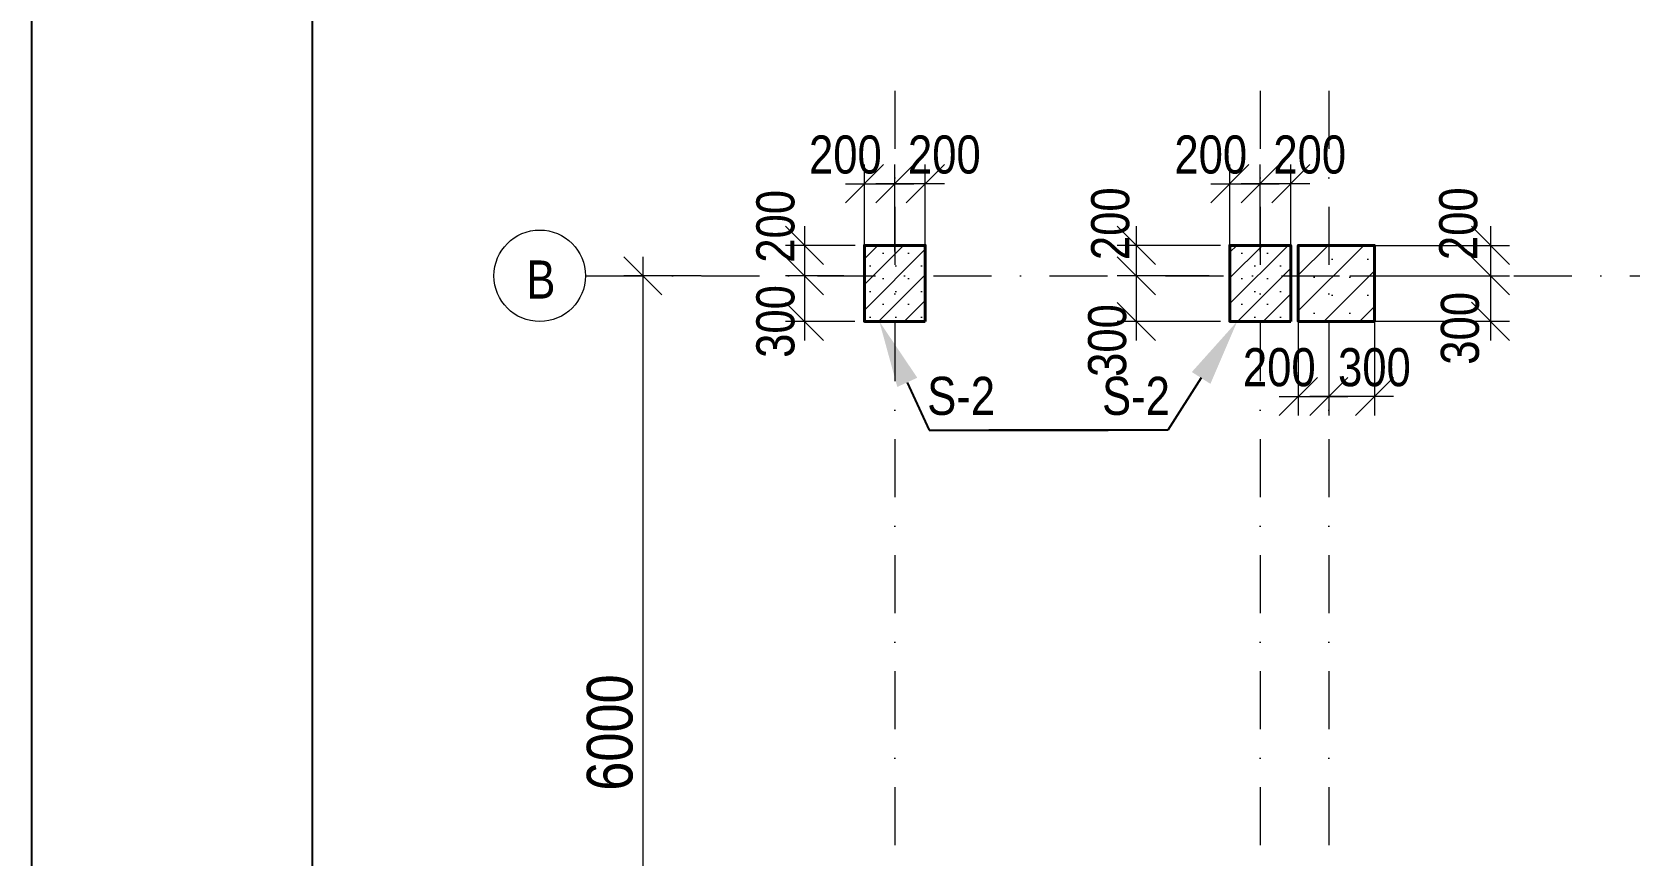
# Model space of a CAD drawing. Header units: millimetres. Extents: x -149347 to 251215, y -2929184 to -2541447.
# Drawn here: x -22970 to -12480, y -2564612 to -2559205 of the extents above; entities that cross this region are included whole.
import ezdxf
from ezdxf import colors
from ezdxf.entities.mleader import LeaderData, LeaderLine
from ezdxf.math import Vec2, Vec3

# ---------------------------------------------------------------- set-up
doc = ezdxf.new("R2010")
doc.units = ezdxf.units.MM
doc.linetypes.add('DASHDOTX2', pattern=[50.8, 25.4, -12.7, 0, -12.7])
doc.layers.add('Калонлар', color=2, linetype='Continuous', lineweight=40)
doc.styles.add('style1', font='A3TI(LA).TTF', dxfattribs={"height": 400})
doc.styles.add('style6', font='ARIALN.TTF', dxfattribs={"height": 300})
doc.dimstyles.new('DIM_100', dxfattribs={"dimscale": 100, "dimtxt": 250, "dimasz": 2.5, "dimexe": 1.25, "dimexo": 0.625, "dimtad": 1, "dimdec": 0, "dimtxsty": 'style1', "dimblk": 'OBLIQUE', "dimcen": 2.5, "dimdle": 1.25, "dimclrd": 251, "dimclre": 251, "dimaunit": 1, "dimadec": 3, "dimazin": 0, "dimtfac": 1, "dimtdec": 0, "dimtmove": 1, "dimatfit": 3, "dimfxl": 1.25, "dimlwd": 5, "dimlwe": 5, "dimarcsym": 0})
pattern_1 = [(45, (-579600.02, -4062.64), (-84.189901, 84.189901), []), (45, (-579515.83, -4062.64), (-84.189901, 84.189901), [0, -119.0625])]

# ---------------------------------------------------------------- blocks, each defined once
blk = doc.blocks.new('mekteb')
at = {"color": 0, "lineweight": 25}
blk.add_line((99643, -1849866), (99643, -1821466), dxfattribs=at)
at = {"color": 0, "lineweight": 25, "ltscale": 15}
blk.add_line((101643, -1849366), (101643, -1821966), dxfattribs=at)
blk = doc.blocks.new('_Oblique')
at = {"color": 0, "linetype": 'ByBlock', "lineweight": -2}
blk.add_line((-0.5, -0.5), (0.5, 0.5), dxfattribs=at)
blk = doc.blocks.new('*D244')
at = {"color": 251, "linetype": 'ByBlock', "lineweight": 5, "ltscale": 50, "transparency": 16777216}
blk.add_line((-13389, -2560482), (-13389, -2560932), dxfattribs=at)
at = {"color": 251, "lineweight": 5, "ltscale": 50, "transparency": 16777216}
for p, q in [((-14389, -2560607), (-13264, -2560607)), ((-14314, -2560807), (-13264, -2560807))]:
    blk.add_line(p, q, dxfattribs=at)
at = {"layer": 'Defpoints', "color": 0, "lineweight": 15, "ltscale": 50, "transparency": 16777216}
for p in [(-14452, -2560607), (-14377, -2560807), (-13389, -2560807)]:
    blk.add_point(p, dxfattribs=at)
at = {"color": 251, "lineweight": 5, "ltscale": 50, "transparency": 16777216, "xscale": 250, "yscale": 250, "zscale": 250}
for p, rotation in [((-13389, -2560607), 90), ((-13389, -2560807), 270)]:
    blk.add_blockref('_Oblique', p, dxfattribs=dict(at, rotation=rotation))
at = {"color": 0, "lineweight": 15, "ltscale": 50, "transparency": 16777216, "insert": (-13600, -2560465), "char_height": 300, "attachment_point": 5, "rotation": 90, "style": 'style6'}
blk.add_mtext('{\\H0.83333x;200}', dxfattribs=at)
blk = doc.blocks.new('*D245')
at = {"color": 251, "linetype": 'ByBlock', "lineweight": 5, "ltscale": 50, "transparency": 16777216}
blk.add_line((-13389, -2560682), (-13389, -2561231), dxfattribs=at)
at = {"color": 251, "lineweight": 5, "ltscale": 50, "transparency": 16777216}
for p, q in [((-14312, -2560807), (-13264, -2560807)), ((-14339, -2561106), (-13264, -2561106))]:
    blk.add_line(p, q, dxfattribs=at)
at = {"layer": 'Defpoints', "color": 0, "lineweight": 15, "ltscale": 50, "transparency": 16777216}
for p in [(-14374, -2560807), (-14402, -2561106), (-13389, -2561106)]:
    blk.add_point(p, dxfattribs=at)
at = {"color": 251, "lineweight": 5, "ltscale": 50, "transparency": 16777216, "xscale": 250, "yscale": 250, "zscale": 250}
for p, rotation in [((-13389, -2560807), 90), ((-13389, -2561106), 270)]:
    blk.add_blockref('_Oblique', p, dxfattribs=dict(at, rotation=rotation))
at = {"color": 0, "lineweight": 15, "ltscale": 50, "transparency": 16777216, "insert": (-13589, -2561152), "char_height": 300, "attachment_point": 5, "rotation": 90, "style": 'style6'}
blk.add_mtext('{\\H0.83333x;300}', dxfattribs=at)
blk = doc.blocks.new('*D246')
at = {"color": 251, "lineweight": 5, "ltscale": 50, "transparency": 16777216}
for p, q in [((-14652, -2561017), (-14652, -2561725)), ((-14452, -2561154), (-14452, -2561725))]:
    blk.add_line(p, q, dxfattribs=at)
at = {"color": 251, "linetype": 'ByBlock', "lineweight": 5, "ltscale": 50, "transparency": 16777216}
blk.add_line((-14777, -2561600), (-14327, -2561600), dxfattribs=at)
at = {"layer": 'Defpoints', "color": 0, "lineweight": 15, "ltscale": 50, "transparency": 16777216}
for p in [(-14652, -2560955), (-14452, -2561091), (-14452, -2561600)]:
    blk.add_point(p, dxfattribs=at)
at = {"color": 251, "lineweight": 5, "ltscale": 50, "transparency": 16777216, "xscale": 250, "yscale": 250, "zscale": 250, "rotation": 180}
blk.add_blockref('_Oblique', (-14652, -2561600), dxfattribs=at)
at = {"color": 251, "lineweight": 5, "ltscale": 50, "transparency": 16777216, "xscale": 250, "yscale": 250, "zscale": 250}
blk.add_blockref('_Oblique', (-14452, -2561600), dxfattribs=at)
at = {"color": 0, "lineweight": 15, "ltscale": 50, "transparency": 16777216, "insert": (-14777, -2561409), "char_height": 300, "attachment_point": 5, "style": 'style6'}
blk.add_mtext('{\\H0.83333x;200}', dxfattribs=at)
blk = doc.blocks.new('*D247')
at = {"color": 251, "lineweight": 5, "ltscale": 50, "transparency": 16777216}
for p, q in [((-14152, -2561017), (-14152, -2561725)), ((-14452, -2561154), (-14452, -2561725))]:
    blk.add_line(p, q, dxfattribs=at)
at = {"color": 251, "linetype": 'ByBlock', "lineweight": 5, "ltscale": 50, "transparency": 16777216}
blk.add_line((-14027, -2561600), (-14577, -2561600), dxfattribs=at)
at = {"layer": 'Defpoints', "color": 0, "lineweight": 15, "ltscale": 50, "transparency": 16777216}
for p in [(-14152, -2560955), (-14452, -2561091), (-14452, -2561600)]:
    blk.add_point(p, dxfattribs=at)
at = {"color": 251, "lineweight": 5, "ltscale": 50, "transparency": 16777216, "xscale": 250, "yscale": 250, "zscale": 250, "rotation": 180}
blk.add_blockref('_Oblique', (-14452, -2561600), dxfattribs=at)
at = {"color": 251, "lineweight": 5, "ltscale": 50, "transparency": 16777216, "xscale": 250, "yscale": 250, "zscale": 250}
blk.add_blockref('_Oblique', (-14152, -2561600), dxfattribs=at)
at = {"color": 0, "lineweight": 15, "ltscale": 50, "transparency": 16777216, "insert": (-14152, -2561409), "char_height": 300, "attachment_point": 5, "style": 'style6'}
blk.add_mtext('{\\H0.83333x;300}', dxfattribs=at)
blk = doc.blocks.new('*D252')
at = {"color": 251, "linetype": 'ByBlock', "lineweight": 5, "ltscale": 50, "transparency": 16777216}
blk.add_line((-15716, -2560482), (-15716, -2560932), dxfattribs=at)
at = {"color": 251, "lineweight": 5, "ltscale": 50, "transparency": 16777216}
for p, q in [((-15163, -2560607), (-15841, -2560607)), ((-15238, -2560807), (-15841, -2560807))]:
    blk.add_line(p, q, dxfattribs=at)
at = {"layer": 'Defpoints', "color": 0, "lineweight": 15, "ltscale": 50, "transparency": 16777216}
for p in [(-15100, -2560607), (-15716, -2560807), (-15175, -2560807)]:
    blk.add_point(p, dxfattribs=at)
at = {"color": 251, "lineweight": 5, "ltscale": 50, "transparency": 16777216, "xscale": 250, "yscale": 250, "zscale": 250}
for p, rotation in [((-15716, -2560607), 90), ((-15716, -2560807), 270)]:
    blk.add_blockref('_Oblique', p, dxfattribs=dict(at, rotation=rotation))
at = {"color": 0, "lineweight": 15, "ltscale": 50, "transparency": 16777216, "insert": (-15886, -2560465), "char_height": 300, "attachment_point": 5, "rotation": 90, "style": 'style6'}
blk.add_mtext('{\\H0.83333x;200}', dxfattribs=at)
blk = doc.blocks.new('*D253')
at = {"color": 251, "linetype": 'ByBlock', "lineweight": 5, "ltscale": 50, "transparency": 16777216}
blk.add_line((-15716, -2560682), (-15716, -2561232), dxfattribs=at)
at = {"color": 251, "lineweight": 5, "ltscale": 50, "transparency": 16777216}
for p, q in [((-15241, -2560807), (-15841, -2560807)), ((-15164, -2561107), (-15841, -2561107))]:
    blk.add_line(p, q, dxfattribs=at)
at = {"layer": 'Defpoints', "color": 0, "lineweight": 15, "ltscale": 50, "transparency": 16777216}
for p in [(-15178, -2560807), (-15716, -2561107), (-15102, -2561107)]:
    blk.add_point(p, dxfattribs=at)
at = {"color": 251, "lineweight": 5, "ltscale": 50, "transparency": 16777216, "xscale": 250, "yscale": 250, "zscale": 250}
for p, rotation in [((-15716, -2560807), 90), ((-15716, -2561107), 270)]:
    blk.add_blockref('_Oblique', p, dxfattribs=dict(at, rotation=rotation))
at = {"color": 0, "lineweight": 15, "ltscale": 50, "transparency": 16777216, "insert": (-15906, -2561232), "char_height": 300, "attachment_point": 5, "rotation": 90, "style": 'style6'}
blk.add_mtext('{\\H0.83333x;300}', dxfattribs=at)
blk = doc.blocks.new('*D254')
at = {"color": 251, "lineweight": 5, "ltscale": 50, "transparency": 16777216}
for p, q in [((-15102, -2560784), (-15102, -2560077)), ((-14902, -2560648), (-14902, -2560077))]:
    blk.add_line(p, q, dxfattribs=at)
at = {"color": 251, "linetype": 'ByBlock', "lineweight": 5, "ltscale": 50, "transparency": 16777216}
blk.add_line((-15227, -2560202), (-14777, -2560202), dxfattribs=at)
at = {"layer": 'Defpoints', "color": 0, "lineweight": 15, "ltscale": 50, "transparency": 16777216}
for p in [(-14902, -2560202), (-14902, -2560710), (-15102, -2560847)]:
    blk.add_point(p, dxfattribs=at)
at = {"color": 251, "lineweight": 5, "ltscale": 50, "transparency": 16777216, "xscale": 250, "yscale": 250, "zscale": 250, "rotation": 180}
blk.add_blockref('_Oblique', (-15102, -2560202), dxfattribs=at)
at = {"color": 251, "lineweight": 5, "ltscale": 50, "transparency": 16777216, "xscale": 250, "yscale": 250, "zscale": 250}
blk.add_blockref('_Oblique', (-14902, -2560202), dxfattribs=at)
at = {"color": 0, "lineweight": 15, "ltscale": 50, "transparency": 16777216, "insert": (-15227, -2560012), "char_height": 300, "attachment_point": 5, "style": 'style6'}
blk.add_mtext('{\\H0.83333x;200}', dxfattribs=at)
blk = doc.blocks.new('*D257')
at = {"color": 251, "lineweight": 5, "ltscale": 50, "transparency": 16777216}
for p, q in [((-14902, -2560648), (-14902, -2560077)), ((-14702, -2560784), (-14702, -2560077))]:
    blk.add_line(p, q, dxfattribs=at)
at = {"color": 251, "linetype": 'ByBlock', "lineweight": 5, "ltscale": 50, "transparency": 16777216}
blk.add_line((-14577, -2560202), (-15027, -2560202), dxfattribs=at)
at = {"layer": 'Defpoints', "color": 0, "lineweight": 15, "ltscale": 50, "transparency": 16777216}
for p in [(-14902, -2560202), (-14902, -2560710), (-14702, -2560847)]:
    blk.add_point(p, dxfattribs=at)
at = {"color": 251, "lineweight": 5, "ltscale": 50, "transparency": 16777216, "xscale": 250, "yscale": 250, "zscale": 250, "rotation": 180}
blk.add_blockref('_Oblique', (-14902, -2560202), dxfattribs=at)
at = {"color": 251, "lineweight": 5, "ltscale": 50, "transparency": 16777216, "xscale": 250, "yscale": 250, "zscale": 250}
blk.add_blockref('_Oblique', (-14702, -2560202), dxfattribs=at)
at = {"color": 0, "lineweight": 15, "ltscale": 50, "transparency": 16777216, "insert": (-14577, -2560012), "char_height": 300, "attachment_point": 5, "style": 'style6'}
blk.add_mtext('{\\H0.83333x;200}', dxfattribs=at)
blk = doc.blocks.new('*D261')
at = {"color": 251, "linetype": 'ByBlock', "lineweight": 5, "ltscale": 50, "transparency": 16777216}
blk.add_line((-17895, -2560482), (-17895, -2560932), dxfattribs=at)
at = {"color": 251, "lineweight": 5, "ltscale": 50, "transparency": 16777216}
for p, q in [((-17563, -2560607), (-18020, -2560607)), ((-17638, -2560807), (-18020, -2560807))]:
    blk.add_line(p, q, dxfattribs=at)
at = {"layer": 'Defpoints', "color": 0, "lineweight": 15, "ltscale": 50, "transparency": 16777216}
for p in [(-17500, -2560607), (-17895, -2560807), (-17575, -2560807)]:
    blk.add_point(p, dxfattribs=at)
at = {"color": 251, "lineweight": 5, "ltscale": 50, "transparency": 16777216, "xscale": 250, "yscale": 250, "zscale": 250}
for p, rotation in [((-17895, -2560607), 90), ((-17895, -2560807), 270)]:
    blk.add_blockref('_Oblique', p, dxfattribs=dict(at, rotation=rotation))
at = {"color": 0, "lineweight": 15, "ltscale": 50, "transparency": 16777216, "insert": (-18085, -2560482), "char_height": 300, "attachment_point": 5, "rotation": 90, "style": 'style6'}
blk.add_mtext('{\\H0.83333x;200}', dxfattribs=at)
blk = doc.blocks.new('*D262')
at = {"color": 251, "linetype": 'ByBlock', "lineweight": 5, "ltscale": 50, "transparency": 16777216}
blk.add_line((-17895, -2560682), (-17895, -2561232), dxfattribs=at)
at = {"color": 251, "lineweight": 5, "ltscale": 50, "transparency": 16777216}
for p, q in [((-17641, -2560807), (-18020, -2560807)), ((-17564, -2561107), (-18020, -2561107))]:
    blk.add_line(p, q, dxfattribs=at)
at = {"layer": 'Defpoints', "color": 0, "lineweight": 15, "ltscale": 50, "transparency": 16777216}
for p in [(-17578, -2560807), (-17895, -2561107), (-17502, -2561107)]:
    blk.add_point(p, dxfattribs=at)
at = {"color": 251, "lineweight": 5, "ltscale": 50, "transparency": 16777216, "xscale": 250, "yscale": 250, "zscale": 250}
for p, rotation in [((-17895, -2560807), 90), ((-17895, -2561107), 270)]:
    blk.add_blockref('_Oblique', p, dxfattribs=dict(at, rotation=rotation))
at = {"color": 0, "lineweight": 15, "ltscale": 50, "transparency": 16777216, "insert": (-18085, -2561107), "char_height": 300, "attachment_point": 5, "rotation": 90, "style": 'style6'}
blk.add_mtext('{\\H0.83333x;300}', dxfattribs=at)
blk = doc.blocks.new('*D263')
at = {"color": 251, "lineweight": 5, "ltscale": 50, "transparency": 16777216}
for p, q in [((-17502, -2560784), (-17502, -2560077)), ((-17302, -2560648), (-17302, -2560077))]:
    blk.add_line(p, q, dxfattribs=at)
at = {"color": 251, "linetype": 'ByBlock', "lineweight": 5, "ltscale": 50, "transparency": 16777216}
blk.add_line((-17627, -2560202), (-17177, -2560202), dxfattribs=at)
at = {"layer": 'Defpoints', "color": 0, "lineweight": 15, "ltscale": 50, "transparency": 16777216}
for p in [(-17302, -2560202), (-17302, -2560710), (-17502, -2560847)]:
    blk.add_point(p, dxfattribs=at)
at = {"color": 251, "lineweight": 5, "ltscale": 50, "transparency": 16777216, "xscale": 250, "yscale": 250, "zscale": 250, "rotation": 180}
blk.add_blockref('_Oblique', (-17502, -2560202), dxfattribs=at)
at = {"color": 251, "lineweight": 5, "ltscale": 50, "transparency": 16777216, "xscale": 250, "yscale": 250, "zscale": 250}
blk.add_blockref('_Oblique', (-17302, -2560202), dxfattribs=at)
at = {"color": 0, "lineweight": 15, "ltscale": 50, "transparency": 16777216, "insert": (-17627, -2560012), "char_height": 300, "attachment_point": 5, "style": 'style6'}
blk.add_mtext('{\\H0.83333x;200}', dxfattribs=at)
blk = doc.blocks.new('*D264')
at = {"color": 251, "lineweight": 5, "ltscale": 50, "transparency": 16777216}
for p, q in [((-17302, -2560648), (-17302, -2560077)), ((-17102, -2560784), (-17102, -2560077))]:
    blk.add_line(p, q, dxfattribs=at)
at = {"color": 251, "linetype": 'ByBlock', "lineweight": 5, "ltscale": 50, "transparency": 16777216}
blk.add_line((-16977, -2560202), (-17427, -2560202), dxfattribs=at)
at = {"layer": 'Defpoints', "color": 0, "lineweight": 15, "ltscale": 50, "transparency": 16777216}
for p in [(-17302, -2560202), (-17302, -2560710), (-17102, -2560847)]:
    blk.add_point(p, dxfattribs=at)
at = {"color": 251, "lineweight": 5, "ltscale": 50, "transparency": 16777216, "xscale": 250, "yscale": 250, "zscale": 250, "rotation": 180}
blk.add_blockref('_Oblique', (-17302, -2560202), dxfattribs=at)
at = {"color": 251, "lineweight": 5, "ltscale": 50, "transparency": 16777216, "xscale": 250, "yscale": 250, "zscale": 250}
blk.add_blockref('_Oblique', (-17102, -2560202), dxfattribs=at)
at = {"color": 0, "lineweight": 15, "ltscale": 50, "transparency": 16777216, "insert": (-16977, -2560012), "char_height": 300, "attachment_point": 5, "style": 'style6'}
blk.add_mtext('{\\H0.83333x;200}', dxfattribs=at)
blk = doc.blocks.new('*D234')
at = {"color": 251, "linetype": 'ByBlock', "lineweight": 5, "ltscale": 50, "transparency": 16777216}
blk.add_line((-18957, -2560682), (-18957, -2566932), dxfattribs=at)
at = {"color": 251, "lineweight": 5, "ltscale": 50, "transparency": 16777216}
for p, q in [((-18575, -2560807), (-19082, -2560807)), ((-18575, -2566807), (-19082, -2566807))]:
    blk.add_line(p, q, dxfattribs=at)
at = {"layer": 'Defpoints', "color": 0, "lineweight": 15, "ltscale": 50, "transparency": 16777216}
for p in [(-18512, -2560807), (-18957, -2566807), (-18512, -2566807)]:
    blk.add_point(p, dxfattribs=at)
at = {"color": 251, "lineweight": 5, "ltscale": 50, "transparency": 16777216, "xscale": 250, "yscale": 250, "zscale": 250}
for p, rotation in [((-18957, -2560807), 90), ((-18957, -2566807), 270)]:
    blk.add_blockref('_Oblique', p, dxfattribs=dict(at, rotation=rotation))
at = {"color": 0, "lineweight": 15, "ltscale": 50, "transparency": 16777216, "insert": (-19173, -2563807), "char_height": 300, "attachment_point": 5, "rotation": 90, "style": 'style6'}
blk.add_mtext('6000', dxfattribs=at)

msp = doc.modelspace()

# ---------------------------------------------------------------- hatches: boundary and pattern name
at = {"lineweight": 15, "ltscale": 50}
h = msp.add_hatch(dxfattribs=at)
h.set_pattern_fill('SACNCR', color=4, scale=50)
h.set_pattern_definition(pattern_1)
h.paths.add_polyline_path([(-17501.9593, -2561106.88073), (-17101.9593, -2561106.88073), (-17101.9593, -2560606.88073), (-17501.9593, -2560606.88073)])
h = msp.add_hatch(dxfattribs=at)
h.set_pattern_fill('SACNCR', color=4, scale=50)
h.set_pattern_definition(pattern_1)
h.paths.add_polyline_path([(-15101.9593, -2561106.88073), (-14701.9593, -2561106.88073), (-14701.9593, -2560606.88073), (-15101.9593, -2560606.88073)])
h = msp.add_hatch(dxfattribs=at)
h.set_pattern_fill('SACNCR', color=4, scale=70)
h.set_pattern_definition([(45, (-812971.96, 21035.38), (-117.865862, 117.865862), []), (45, (-812854.1, 21035.38), (-117.865862, 117.865862), [0, -166.6875])])
h.paths.add_polyline_path([(-14651.9593, -2561106.88073), (-14151.9593, -2561106.88073), (-14151.9593, -2560606.88073), (-14651.9593, -2560606.88073)])

# ---------------------------------------------------------------- linework, layer by layer
at = {"color": 1, "linetype": 'DASHDOTX2', "lineweight": 13, "ltscale": 15}
for p, q in [((-17301.9593, -2559592.8642), (-17301.9593, -2569196.7443)), ((-14901.9593, -2559592.8642), (-14901.9593, -2569038.36587)), ((-14451.9593, -2559592.8642), (-14451.9593, -2569193.91104)), ((-19334.12676, -2560806.88073), (-7042.98978, -2560806.88073))]:
    msp.add_line(p, q, dxfattribs=at)
at = {"color": 231, "lineweight": 15, "ltscale": 50}
msp.add_circle((-19634.53185, -2560806.88073), 300.40509, dxfattribs=at)
at = {"layer": 'Калонлар', "color": 3}
for points in [[(-17101.9593, -2561106.88073), (-17101.9593, -2560606.88073), (-17501.9593, -2560606.88073), (-17501.9593, -2561106.88073)], [(-14701.9593, -2561106.88073), (-14701.9593, -2560606.88073), (-15101.9593, -2560606.88073), (-15101.9593, -2561106.88073)]]:
    msp.add_lwpolyline(points, close=True, dxfattribs=at)
at = {"layer": 'Калонлар', "color": 1}
msp.add_lwpolyline([(-14151.9593, -2561106.88073), (-14151.9593, -2560606.88073), (-14651.9593, -2560606.88073), (-14651.9593, -2561106.88073)], close=True, dxfattribs=at)

# ---------------------------------------------------------------- block references
at = {"lineweight": 15, "xscale": 0.921676330974804, "yscale": 0.921676330974804, "zscale": 0.921676330974804}
msp.add_blockref('mekteb', (-114808.40342, -874519.4486), dxfattribs=at)

# ---------------------------------------------------------------- texts
at = {"color": 231, "lineweight": 15, "ltscale": 50, "insert": (-19722.73703, -2560956.41871), "char_height": 250, "attachment_point": 7, "style": 'style6'}
msp.add_mtext_dynamic_manual_height_columns('{\\fArial Narrow|b0|i0|c238|p34;B}', width=157.5516269, gutter_width=12.5, heights=[0], dxfattribs=at)

# ---------------------------------------------------------------- dimensions: what is measured, and where the dimension line sits
at = {"color": 231, "lineweight": 15, "ltscale": 50}
for base, p1, p2, angle, picture, middle in [((-17301.9593, -2560202.05744), (-17501.9593, -2560846.88073), (-17301.9593, -2560710.48537), 0, '*D263', (-17626.9593, -2560202.05744)), ((-17301.9593, -2560202.05744), (-17101.9593, -2560846.88073), (-17301.9593, -2560710.48537), 180, '*D264', (-16976.9593, -2560202.05744)), ((-14901.9593, -2560202.05744), (-15101.9593, -2560846.88073), (-14901.9593, -2560710.48537), 0, '*D254', (-15226.9593, -2560202.05744)), ((-14901.9593, -2560202.05744), (-14701.9593, -2560846.88073), (-14901.9593, -2560710.48537), 180, '*D257', (-14576.9593, -2560202.05744)), ((-17895.30512, -2560806.88073), (-17500.17714, -2560606.88073), (-17575.36448, -2560806.88073), 90, '*D261', (-17895.30512, -2560481.88073)), ((-15715.99335, -2560806.88073), (-15100.17714, -2560606.88073), (-15175.36448, -2560806.88073), 90, '*D252', (-15695.5966, -2560464.99611)), ((-13389.16949, -2560806.88073), (-14451.9593, -2560606.88073), (-14376.77197, -2560806.88073), 90, '*D244', (-13409.56624, -2560464.99611)), ((-17895.30512, -2561106.88073), (-17578.12029, -2560806.88073), (-17501.9593, -2561106.88073), 90, '*D262', (-17895.30512, -2561106.88073)), ((-15715.99335, -2561106.88073), (-15178.12029, -2560806.88073), (-15101.9593, -2561106.88073), 90, '*D253', (-15715.99335, -2561231.88073)), ((-13389.16949, -2561106.4445), (-14374.01616, -2560806.88073), (-14401.9593, -2561106.4445), 90, '*D245', (-13398.37532, -2561151.94269)), ((-14451.9593, -2561599.59168), (-14651.9593, -2560954.76839), (-14451.9593, -2561091.16374), 0, '*D246', (-14776.9593, -2561599.59168)), ((-14451.9593, -2561599.59168), (-14151.9593, -2560954.76839), (-14451.9593, -2561091.16374), 180, '*D247', (-14151.9593, -2561599.59168))]:
    dim = msp.add_linear_dim(base=base, p1=p1, p2=p2, angle=angle, text='{\\H0.83333x;<>}', dimstyle='DIM_100', override={"dimtxsty": 'style6'}, dxfattribs=at)
    dim.commit()
    dim.dimension.update_dxf_attribs({"geometry": picture, "text_midpoint": middle, "dimtype": 160})
dim = msp.add_linear_dim(base=(-18957.43965, -2566806.88073), p1=(-18512.10834, -2560806.88073), p2=(-18512.10834, -2566806.88073), angle=90, dimstyle='DIM_100', override={"dimtxsty": 'style6'}, dxfattribs=at)
dim.commit()
dim.dimension.update_dxf_attribs({"geometry": '*D234', "text_midpoint": (-19173.11155, -2563806.88073)})

# ---------------------------------------------------------------- leaders
at = {"color": 3, "linetype": 'ByBlock', "lineweight": 9}
ml = msp.add_multileader_mtext('Standard', dxfattribs=at)
ml.set_content('{\\fArial Narrow|b0|i0|c238|p34;\\H0.83333x;\\C256;S-2\\H1.2x;      }', color=3, style='style6')
ml.set_leader_properties()
ml.build(insert=Vec2(0, 0))
ml.multileader.update_dxf_attribs({"text_left_attachment_type": 6, "text_right_attachment_type": 6, "dogleg_length": 0.36, "arrow_head_size": 440})
ctx = ml.context
ctx.base_point, ctx.char_height, ctx.arrow_head_size, ctx.landing_gap_size, ctx.plane_origin = Vec3(-17075.80514, -2561820.41428), 300, 440, 0.198, Vec3(-8919.82144, -2555038.90192)
ctx.left_attachment, ctx.right_attachment, ctx.text_align_type = 6, 6, 1
notes = []
notes.append((ctx, [(1, (1, 1, 0), (-17076.16514, -2561820.41428), (1, 0), 0.36, [(0, [(-17403.90168, -2561106.88073)], 0, [])])]))
ctx.mtext.insert, ctx.mtext.alignment, ctx.mtext.flow_direction = Vec3(-16866.87673, -2561470.41448), 2, 5
ml = msp.add_multileader_mtext('Standard', dxfattribs=at)
ml.set_content('{\\fArial Narrow|b0|i0|c238|p34;\\H0.83333x;\\C256;S-2\\H1.2x;      }', color=3, style='style6')
ml.set_leader_properties()
ml.build(insert=Vec2(0, 0))
ml.multileader.update_dxf_attribs({"text_left_attachment_type": 6, "text_right_attachment_type": 6, "dogleg_length": 0.36, "arrow_head_size": 440})
ctx = ml.context
ctx.base_point, ctx.char_height, ctx.arrow_head_size, ctx.landing_gap_size, ctx.plane_origin = Vec3(-15927.10804, -2561820.41428), 300, 440, 0.198, Vec3(-7779.82144, -2555038.90192)
ctx.left_attachment, ctx.right_attachment, ctx.text_align_type = 6, 6, 1
notes.append((ctx, [(0, (1, 1, 0), (-15508.89123, -2561820.41428), (-1, 0), 0.36, [(0, [(-15053.90168, -2561106.88073)], 0, [])])]))
ctx.mtext.insert, ctx.mtext.alignment, ctx.mtext.flow_direction = Vec3(-15718.17963, -2561470.41448), 2, 5
for ctx, leaders in notes:
    for number, flags, end, landing, length, lines in leaders:
        leader = LeaderData()
        leader.index, (leader.has_last_leader_line, leader.has_dogleg_vector, leader.attachment_direction) = number, flags
        leader.last_leader_point, leader.dogleg_vector, leader.dogleg_length = Vec3(end), Vec3(landing), length
        for number, points, colour, breaks in lines:
            line = LeaderLine()
            line.index, line.vertices, line.color, line.breaks = number, Vec3.list(points), colors.encode_raw_color(colour), breaks
            leader.lines.append(line)
        ctx.leaders.append(leader)

doc.saveas('drawing.dxf')
